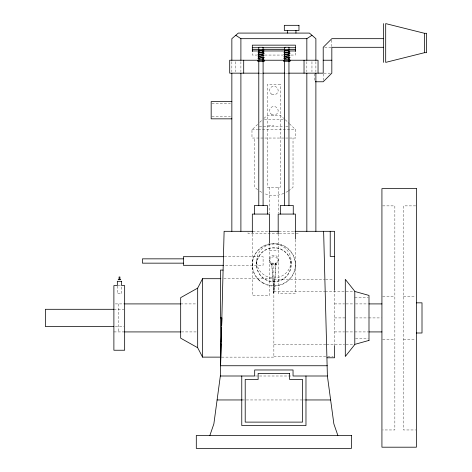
<?xml version="1.0" encoding="UTF-8"?>
<svg xmlns="http://www.w3.org/2000/svg" width="472" height="472" viewBox="0 0 472 472"><rect width="100%" height="100%" fill="white"/><g stroke="black" fill="none" stroke-linecap="round" stroke-linejoin="round"><path stroke-width="0.35" stroke-dasharray="2.36 1.77" d="M276.02 263.889L273.866 293.159L271.713 263.889L276.02 263.889L273.866 264.456L271.713 263.889M289.501 123.794L295.761 129.824L295.761 138.036L251.977 138.036L251.977 129.824L257.706 124.295M259.795 122.283L261.877 120.271M263.919 118.407L267.406 115.392L280.333 115.392L283.82 118.407M288.557 190.8L293.023 187.29L293.023 138.036M288.044 191.125L285.424 192.623M283.82 193.367C277.554 196.163 270.179 196.163 263.913 193.367M324.647 47.3L331.108 47.3M257.435 55.059L252.319 55.059L252.319 51.649M264.739 55.059L282.999 55.059M291.029 55.059L295.413 55.059L295.413 51.649M259.889 73.16L262.143 73.16M285.589 73.16L287.843 73.16M323.928 73.16L331.828 73.16M211.881 103.751L230.424 103.751M211.881 116.684L230.424 116.684M264.385 119.269L283.347 119.269M268.267 125.729L273.866 125.729M259.299 126.596L283.908 126.596M285.731 126.596L288.433 126.596M251.977 129.824L257.694 129.824M258.385 129.824L295.761 129.824M382.644 205.875L394.857 205.875L394.857 429.957L382.644 429.957M415.684 205.875L403.471 205.875L403.471 429.957L415.684 429.957M252.856 231.309L268.792 231.309M278.94 231.309L294.622 231.309M278.604 233.463L248.012 233.463L248.012 231.309M279.33 233.463L299.726 233.463M269.559 250.514L278.179 250.514M224.33 256.691L263.093 256.691L263.093 265.311L224.33 265.311M223.787 278.704L273.866 278.704M273.866 279.347L324.701 279.347M325.615 279.347L333.155 279.347M118.053 285.595L120.926 285.595M273.866 291.46L324.972 291.46M325.255 291.46L344.578 291.46M346.029 291.46L353.333 291.46M382.644 296.369L394.857 296.369M403.471 296.369L415.684 296.369M354.796 297.448L368.29 297.448M115.321 303.909L123.941 303.909M180.682 303.909L196.971 303.909M334.524 303.909L344.578 303.909M346.029 303.909L354.065 303.909M355.51 303.909L368.29 303.909M113.888 309.296L123.941 309.296M334.524 317.916L345.297 317.916M355.528 317.916L367.995 317.916M368.726 317.916L381.193 317.916M115.321 326.536L123.941 326.536M113.888 331.922L123.941 331.922M181.39 331.922L196.971 331.922M334.524 331.922L344.578 331.922M346.029 331.922L354.065 331.922M354.796 331.922L368.29 331.922M355.51 338.383L368.29 338.383M382.644 339.462L394.857 339.462M403.471 339.462L415.684 339.462M273.866 344.377L326.417 344.377M326.695 344.377L344.578 344.377M346.029 344.377L353.333 344.377M273.866 356.484L326.878 356.484M327.71 356.484L333.161 356.484M221.675 357.127L273.866 357.127L273.866 263.105M255.417 376.001L292.321 376.001M242.165 399.955L302.617 399.955M303.354 399.955L304.829 399.955M261.783 192.334L259.175 190.8M257.653 189.732L254.715 187.29L254.715 138.036M285.336 119.77L288.982 123.292M334.524 290.026L334.524 344.849M331.828 40.12L331.828 46.581M323.208 73.874L323.208 80.34M315.886 61.667L315.886 71.72M314.588 73.732L314.588 81.774M311.957 61.667L311.957 71.72M306.841 61.667L306.841 71.72M295.413 239.77L295.413 293.366L278.179 293.366L278.179 234.962M291.106 261.004A17.24 16.951 0 0 1 265.246 275.683A17.24 16.951 0 0 1 265.246 246.325A17.24 16.951 0 0 1 291.106 261.004L291.106 264.922M278.179 187.29L278.179 213.019M276.02 264.674L276.02 263.105A4.307 4.236 0 0 0 277.17 256.709A4.307 4.236 0 0 0 270.568 256.709A4.307 4.236 0 0 0 271.713 263.105L273.866 293.159L276.02 263.105L271.713 263.105L271.713 264.674M269.559 187.29L269.559 213.019M269.559 243.717L269.559 295.519L252.319 295.519L252.319 233.888M256.632 261.004L256.632 264.922M240.897 61.667L240.897 71.72M235.776 61.667L235.776 71.72M231.852 61.667L231.852 71.72M121.64 286.958L121.64 293.785L117.333 293.785L117.333 285.595M118.195 303.909L118.195 331.922M280.333 84.364L267.406 84.364L267.406 187.29L280.333 187.29L280.333 84.364M261.677 276.905A17.24 16.951 0 0 0 290.516 269.305A17.24 16.951 0 0 0 269.406 248.549A17.24 16.951 0 0 0 261.677 276.905M258.632 279.902A21.547 21.187 0 0 0 294.681 270.403A21.547 21.187 0 0 0 268.291 244.455A21.547 21.187 0 0 0 258.632 279.902M265.246 279.206A17.24 16.951 0 0 0 291.106 264.526A17.24 16.951 0 0 0 265.246 249.847A17.24 16.951 0 0 0 265.246 279.206M263.093 282.875A21.547 21.187 0 0 0 295.413 264.526A21.547 21.187 0 0 0 263.093 246.177A21.547 21.187 0 0 0 263.093 282.875M270.822 264.001A4.307 4.236 0 0 0 278.032 262.102A4.307 4.236 0 0 0 272.751 256.91A4.307 4.236 0 0 0 270.822 264.001M271.713 94.241A4.307 4.307 0 0 0 278.179 90.512A4.307 4.307 0 0 0 271.713 86.777A4.307 4.307 0 0 0 271.713 94.241M271.713 114.495A4.307 4.307 0 0 0 278.179 110.767A4.307 4.307 0 0 0 271.713 107.032A4.307 4.307 0 0 0 271.713 114.495"/><path stroke-width="0.71" d="M209.863 435.473L213.863 423.903L220.341 376.001L224.112 231.309L252.862 231.309M327.279 365.747L220.501 365.747L221.138 343.669M221.179 342.2L221.598 327.479M221.663 325.273L221.875 317.916L220.501 317.916M220.937 357.127L202.559 357.127L197.679 347.716L197.679 288.115L202.559 278.704L220.855 278.704M354.796 344.531L345.297 356.484L345.297 279.347L354.796 291.301M264.078 51.967L258.532 53.059L258.88 52.846M289.938 51.967L284.386 53.059L284.828 52.947M235.776 35.282L240.897 38.68L306.841 38.68L311.957 35.282M264.025 61.03L263.169 61.165M258.88 56.457L258.532 56.669L264.078 55.578L263.034 55.124M197.679 288.115L180.682 297.643L180.682 338.194L197.679 347.716M258.874 54.669L258.467 54.852L262.715 54.239M258.467 51.241L262.715 50.622M424.481 52.687L385.695 62.387L385.695 23.6L424.481 33.294L426.635 33.294L426.635 52.687L424.481 52.687L424.481 33.294M262.904 51.967L263.352 51.89L258.025 52.687L258.75 53.23M288.758 51.967L289.206 51.89L283.884 52.687L284.604 53.23M258.444 50.71L262.538 50.185M284.657 51.123L288.569 50.622M262.633 59.678L264.031 59.189L262.987 58.734M288.492 59.678L289.891 59.189L288.84 58.734M285.1 50.575L288.392 50.185M262.538 53.796L258.066 54.457L258.101 54.864L259.098 55.088M288.392 53.796L283.926 54.457L283.961 54.864L284.958 55.088M262.491 57.413L258.019 58.068L258.054 58.475L259.051 58.699M288.569 54.239L284.327 54.852L285.094 54.652M262.668 57.849L258.42 58.469L258.921 58.386L258.68 58.15M259.169 59.637L263.299 59.112L262.621 59.147M288.345 57.413L283.873 58.068L283.908 58.475L284.905 58.699M288.522 57.849L284.274 58.469L285.047 58.262M285.029 59.637L289.159 59.112L288.475 59.147M383.541 38.68L331.828 38.68L323.208 47.3L323.208 73.16L318.181 73.16M383.541 47.3L331.828 47.3L331.828 73.16L323.208 81.774L315.308 81.774M252.319 47.731L258.892 47.731M262.544 47.731L285.188 47.731M288.84 47.731L295.413 47.731M252.319 49.454L263.093 49.454M263.276 49.454L295.413 49.454M252.319 50.964L258.166 50.964M262.544 50.964L284.457 50.964M288.84 50.964L295.413 50.964M258.479 60.227L229.699 60.227L229.699 73.16L259.211 73.16M262.833 60.227L284.168 60.227M288.522 60.227L318.039 60.227L318.039 73.16L288.522 73.16M323.208 60.227L331.828 60.227M262.833 73.16L284.905 73.16M231.852 101.598L211.167 101.598L211.167 118.838L231.852 118.838M269.075 231.309L278.262 231.309M294.876 231.309L334.524 231.309L334.524 290.026M334.524 256.402L330.217 256.402L330.217 231.309M223.598 256.691L183.372 256.691L183.372 265.311L223.598 265.311M183.372 258.845L142.432 258.845L142.432 263.158L183.372 263.158M223.061 270.084L220.501 270.084L220.501 365.747M118.195 279.566L120.779 279.566M416.404 302.835L422.003 302.835L422.003 332.996L416.404 332.996M124.661 303.909L180.682 303.909M368.998 303.909L381.925 303.909M113.888 309.296L45.365 309.296L45.365 326.536L113.888 326.536M124.661 331.922L180.682 331.922M368.998 331.922L381.925 331.922M327.061 357.776L334.524 357.776L334.524 345.569M220.341 376.001L254.691 376.001L254.691 369.971L293.041 369.971L293.041 376.001L327.391 376.001L333.869 423.903L337.869 435.473M217.102 399.955L242.165 399.955M305.567 399.955L330.63 399.955M289.023 61.165L289.879 61.03L289.566 60.811M288.888 55.124L289.938 55.578L284.386 56.669L285.053 56.463M284.604 56.846L283.884 56.298L289.106 55.749M258.579 51.359L259.098 51.477M262.668 55.531L263.352 55.501L258.025 56.298L258.75 56.846M263.529 49.814L264.072 50.115M258.674 56.345L258.975 56.557M323.621 231.309L327.391 376.001M383.541 23.6L383.541 62.387M315.886 60.227L315.886 38.68L309.42 33.081L238.313 33.081L231.852 38.68L231.852 60.227M315.886 73.16L315.886 231.309M306.841 38.68L306.841 60.227M306.841 73.16L306.841 231.309M305.974 376.001L305.974 425.561L241.764 425.561L241.764 376.001M304.033 60.227L304.033 73.16M295.95 30.497L295.95 33.081M295.413 51.519L295.413 45.147L252.319 45.147L252.319 51.519M295.413 239.038L295.413 214.076L278.179 214.076L278.179 234.23M293.26 214.076L293.26 205.456L280.333 205.456L280.333 214.076M288.952 205.456L288.952 47.3L284.64 47.3L284.64 205.456M287.336 30.497L287.336 33.081M269.559 242.986L269.559 214.076L252.319 214.076L252.319 233.15M267.406 214.076L267.406 205.456L254.473 205.456L254.473 214.076M263.093 205.456L263.093 47.3L258.786 47.3L258.786 205.456M243.705 60.227L243.705 73.16M240.897 38.68L240.897 60.227M240.897 73.16L240.897 231.309M231.852 73.16L231.852 231.309M202.559 278.704L202.559 357.127M119.917 279.566L119.917 276.975L119.056 276.975L119.056 279.566M263.228 53.666L264.072 53.802L263.228 53.666M263.228 57.277L264.072 57.413L263.228 57.277M289.088 53.666L289.932 53.802L289.088 53.666M289.088 57.277L289.932 57.413L289.088 57.277M368.998 340.406L354.796 344.377L354.796 291.46L368.998 295.425L368.998 340.406M298.971 25.323L284.315 25.323L284.315 30.497L298.971 30.497L298.971 25.323M264.173 60.469L257.706 60.469L257.706 61.331L264.173 61.331L264.173 60.469M290.026 60.44L283.566 60.44L283.566 61.301L290.026 61.301L290.026 60.44M416.404 188.635L381.925 188.635L381.925 447.196L416.404 447.196L416.404 188.635M121.64 281.288L117.333 281.288L117.333 285.595L113.888 285.595L113.888 350.236L124.661 350.236L124.661 285.595L121.64 285.595L121.64 281.288M289.596 373.417L258.137 373.417L258.137 379.453L245.21 379.453L245.21 422.115L302.522 422.115L302.522 379.453L289.596 379.453L289.596 373.417M351.433 435.473L196.299 435.473L196.299 448.4L351.433 448.4L351.433 435.473"/></g></svg>
